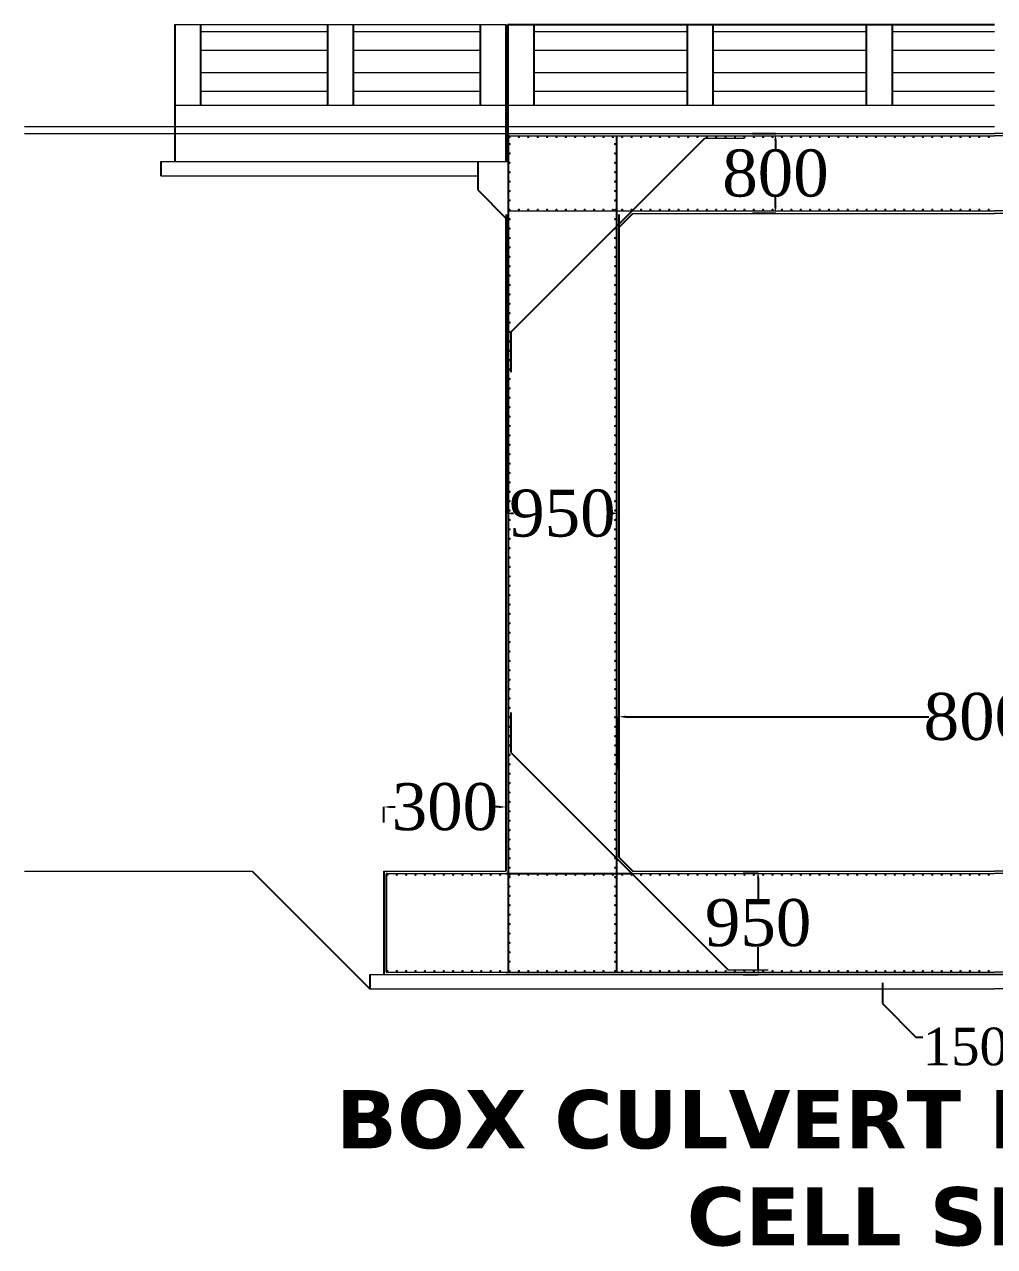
# Model space of a CAD drawing. Header units: millimetres. Extents: x -135144 to 3169, y -14991 to 144223.
# Drawn here: x -20671 to -10346, y 131219 to 144223 of the extents above; entities that cross this region are included whole.
import ezdxf

# ---------------------------------------------------------------- set-up
doc = ezdxf.new("R2010")
doc.units = ezdxf.units.MM
doc.header["$MEASUREMENT"] = 0
doc.layers.add('S TEXT', color=7, linetype='Continuous', lineweight=20)
doc.styles.get("Standard").update_dxf_attribs({"font": 'dutchb.ttf'})
doc.dimstyles.new('ISO-25', dxfattribs={"dimtxt": 200, "dimasz": 75, "dimexe": 1.25, "dimexo": 0.625, "dimtad": 0, "dimtih": 1, "dimtoh": 1, "dimdec": 0, "dimtxsty": 'Standard', "dimcen": 75, "dimadec": 0, "dimazin": 0, "dimtfac": 1, "dimtdec": 0, "dimtmove": 0, "dimatfit": 2, "dimfxl": 1, "dimarcsym": 0})

# ---------------------------------------------------------------- blocks, each defined once
blk = doc.blocks.new('*D19')
at = {"color": 0, "lineweight": -2}
for p, q in [((-14346, 136294), (-14346, 136858)), ((-14271, 136856), (-11047, 136856)), ((-6421, 136856), (-9646, 136856)), ((-6346, 136294), (-6346, 136858))]:
    blk.add_line(p, q, dxfattribs=at)
at = {"color": 0}
for points in [[(-14271, 136869), (-14271, 136844), (-14346, 136856)], [(-6421, 136869), (-6421, 136844), (-6346, 136856)]]:
    blk.add_solid(points, dxfattribs=at)
at = {"layer": 'Defpoints', "color": 0}
for p in [(-6346, 136856), (-14346, 136293), (-6346, 136293)]:
    blk.add_point(p, dxfattribs=at)
at = {"color": 0, "insert": (-10346, 136856), "char_height": 500, "attachment_point": 5}
blk.add_mtext('8000', dxfattribs=at)
blk = doc.blocks.new('*D21')
at = {"color": 0, "lineweight": -2}
for p, q in [((-16846, 135730), (-16846, 135897)), ((-16771, 135896), (-16727, 135896)), ((-15621, 135896), (-15666, 135896)), ((-15546, 135730), (-15546, 135897))]:
    blk.add_line(p, q, dxfattribs=at)
at = {"color": 0}
for points in [[(-16771, 135909), (-16771, 135884), (-16846, 135896)], [(-15621, 135909), (-15621, 135884), (-15546, 135896)]]:
    blk.add_solid(points, dxfattribs=at)
at = {"layer": 'Defpoints', "color": 0}
for p in [(-16846, 135896), (-16846, 135729), (-15546, 135729)]:
    blk.add_point(p, dxfattribs=at)
at = {"color": 0, "insert": (-16196, 135896), "char_height": 500, "attachment_point": 5}
blk.add_mtext('300', dxfattribs=at)
blk = doc.blocks.new('*D22')
at = {"color": 0, "lineweight": -2}
for p, q in [((-13023, 135211), (-12861, 135211)), ((-12863, 135136), (-12863, 134918)), ((-12863, 134188), (-12863, 134406)), ((-13023, 134113), (-12861, 134113))]:
    blk.add_line(p, q, dxfattribs=at)
at = {"color": 0}
for points in [[(-12875, 135136), (-12850, 135136), (-12863, 135211)], [(-12875, 134188), (-12850, 134188), (-12863, 134113)]]:
    blk.add_solid(points, dxfattribs=at)
at = {"layer": 'Defpoints', "color": 0}
for p in [(-13024, 135211), (-13024, 134113), (-12863, 134113)]:
    blk.add_point(p, dxfattribs=at)
at = {"color": 0, "insert": (-12863, 134662), "char_height": 500, "attachment_point": 5}
blk.add_mtext('950', dxfattribs=at)
blk = doc.blocks.new('*D23')
at = {"color": 0, "lineweight": -2}
for p, q in [((-12921, 143063), (-12677, 143063)), ((-12678, 142988), (-12678, 142894)), ((-12678, 142288), (-12678, 142382)), ((-12921, 142213), (-12677, 142213))]:
    blk.add_line(p, q, dxfattribs=at)
at = {"color": 0}
for points in [[(-12691, 142988), (-12666, 142988), (-12678, 143063)], [(-12691, 142288), (-12666, 142288), (-12678, 142213)]]:
    blk.add_solid(points, dxfattribs=at)
at = {"layer": 'Defpoints', "color": 0}
for p in [(-12922, 143063), (-12922, 142213), (-12678, 142213)]:
    blk.add_point(p, dxfattribs=at)
at = {"color": 0, "insert": (-12678, 142638), "char_height": 500, "attachment_point": 5}
blk.add_mtext('800', dxfattribs=at)
blk = doc.blocks.new('*D24')
at = {"color": 0, "lineweight": -2}
for p, q in [((-15546, 142199), (-15546, 139019)), ((-14346, 142199), (-14346, 139019)), ((-15471, 139020), (-15466, 139020)), ((-14421, 139020), (-14427, 139020))]:
    blk.add_line(p, q, dxfattribs=at)
at = {"color": 0}
for points in [[(-15471, 139033), (-15471, 139008), (-15546, 139020)], [(-14421, 139033), (-14421, 139008), (-14346, 139020)]]:
    blk.add_solid(points, dxfattribs=at)
at = {"layer": 'Defpoints', "color": 0}
for p in [(-15546, 142200), (-14346, 142200), (-14346, 139020)]:
    blk.add_point(p, dxfattribs=at)
at = {"color": 0, "insert": (-14946, 139020), "char_height": 500, "attachment_point": 5}
blk.add_mtext('950', dxfattribs=at)

msp = doc.modelspace()

# ---------------------------------------------------------------- linework, layer by layer
for p, q in [((-19071.4, 144222.8), (-19071.4, 142762.8)), ((-18796.4, 144222.8), (-18796.4, 143362.8)), ((-17446.4, 144222.8), (-17446.4, 143362.8)), ((-17171.4, 144222.8), (-17171.4, 143362.8)), ((-15821.4, 144222.8), (-15821.4, 143362.8)), ((-15546.4, 144222.8), (-15546.4, 142762.8)), ((-15526.4, 144222.8), (-15526.4, 142762.8)), ((-15526.4, 144222.8), (-10346.4, 144222.8)), ((-15251.4, 144222.8), (-15251.4, 143362.8)), ((-13619.4, 144222.8), (-13619.4, 143362.8)), ((-13344.4, 144222.8), (-13344.4, 143362.8)), ((-11712.4, 144222.8), (-11712.4, 143362.8)), ((-11437.4, 144222.8), (-11437.4, 143362.8)), ((-15521.4, 143025.3), (-15521.4, 134137.8)), ((-15496.4, 140948.2), (-13431.7, 143012.8)), ((-14371.4, 143037.8), (-14371.4, 134137.8)), ((-19221.4, 142762.8), (-19221.4, 142612.8)), ((-15846.4, 142762.8), (-15846.4, 142462.8)), ((-15846.4, 142462.8), (-15546.4, 142162.8)), ((-15546.4, 142162.8), (-15546.4, 135212.8)), ((-14346.4, 142062.8), (-14196.4, 142212.8)), ((-14346.4, 142062.8), (-14346.4, 135362.8)), ((-15496.4, 140948.2), (-15496.4, 140523.9)), ((-15496.4, 136901.8), (-15496.4, 136477.5)), ((-15496.4, 136477.5), (-13181.7, 134162.8)), ((-14346.4, 135362.8), (-14196.4, 135212.8)), ((-18246.4, 135212.8), (-16996.4, 133962.8)), ((-16846.4, 135212.8), (-16846.4, 134112.8)), ((-16821.4, 135175.3), (-16821.4, 134150.3)), ((-15546.4, 135187.8), (-14196.4, 135187.8)), ((-16996.4, 134112.8), (-16996.4, 133962.8))]:
    msp.add_line(p, q)
at = {"const_width": 12.5}
for points in [[(-15515.1, 143025.3, 1), (-15502.6, 143025.3, 1)], [(-15515.1, 142950.3, 1), (-15502.6, 142950.3, 1)], [(-15415.1, 143025.3, 1), (-15402.6, 143025.3, 1)], [(-15315.1, 143025.3, 1), (-15302.6, 143025.3, 1)], [(-15215.1, 143025.3, 1), (-15202.6, 143025.3, 1)], [(-15115.1, 143025.3, 1), (-15102.6, 143025.3, 1)], [(-15015.1, 143025.3, 1), (-15002.6, 143025.3, 1)], [(-14915.1, 143025.3, 1), (-14902.6, 143025.3, 1)], [(-14815.1, 143025.3, 1), (-14802.6, 143025.3, 1)], [(-14715.1, 143025.3, 1), (-14702.6, 143025.3, 1)], [(-14615.1, 143025.3, 1), (-14602.6, 143025.3, 1)], [(-14515.1, 143025.3, 1), (-14502.6, 143025.3, 1)], [(-14415.1, 143025.3, 1), (-14402.6, 143025.3, 1)], [(-14390.1, 142950.3, 1), (-14377.6, 142950.3, 1)], [(-14315.1, 143025.3, 1), (-14302.6, 143025.3, 1)], [(-14215.1, 143025.3, 1), (-14202.6, 143025.3, 1)], [(-14115.1, 143025.3, 1), (-14102.6, 143025.3, 1)], [(-14015.1, 143025.3, 1), (-14002.6, 143025.3, 1)], [(-13915.1, 143025.3, 1), (-13902.6, 143025.3, 1)], [(-13815.1, 143025.3, 1), (-13802.6, 143025.3, 1)], [(-13715.1, 143025.3, 1), (-13702.6, 143025.3, 1)], [(-13615.1, 143025.3, 1), (-13602.6, 143025.3, 1)], [(-13515.1, 143025.3, 1), (-13502.6, 143025.3, 1)], [(-13415.1, 143025.3, 1), (-13402.6, 143025.3, 1)], [(-13315.1, 143025.3, 1), (-13302.6, 143025.3, 1)], [(-13215.1, 143025.3, 1), (-13202.6, 143025.3, 1)], [(-13115.1, 143025.3, 1), (-13102.6, 143025.3, 1)], [(-13015.1, 143025.3, 1), (-13002.6, 143025.3, 1)], [(-12915.1, 143025.3, 1), (-12902.6, 143025.3, 1)], [(-12815.1, 143025.3, 1), (-12802.6, 143025.3, 1)], [(-12715.1, 143025.3, 1), (-12702.6, 143025.3, 1)], [(-12615.1, 143025.3, 1), (-12602.6, 143025.3, 1)], [(-12515.1, 143025.3, 1), (-12502.6, 143025.3, 1)], [(-12415.1, 143025.3, 1), (-12402.6, 143025.3, 1)], [(-12315.1, 143025.3, 1), (-12302.6, 143025.3, 1)], [(-12215.1, 143025.3, 1), (-12202.6, 143025.3, 1)], [(-12115.1, 143025.3, 1), (-12102.6, 143025.3, 1)], [(-12015.1, 143025.3, 1), (-12002.6, 143025.3, 1)], [(-11915.1, 143025.3, 1), (-11902.6, 143025.3, 1)], [(-11815.1, 143025.3, 1), (-11802.6, 143025.3, 1)], [(-11715.1, 143025.3, 1), (-11702.6, 143025.3, 1)], [(-11615.1, 143025.3, 1), (-11602.6, 143025.3, 1)], [(-11515.1, 143025.3, 1), (-11502.6, 143025.3, 1)], [(-11415.1, 143025.3, 1), (-11402.6, 143025.3, 1)], [(-11315.1, 143025.3, 1), (-11302.6, 143025.3, 1)], [(-11215.1, 143025.3, 1), (-11202.6, 143025.3, 1)], [(-11115.1, 143025.3, 1), (-11102.6, 143025.3, 1)], [(-11015.1, 143025.3, 1), (-11002.6, 143025.3, 1)], [(-10915.1, 143025.3, 1), (-10902.6, 143025.3, 1)], [(-10815.1, 143025.3, 1), (-10802.6, 143025.3, 1)], [(-10715.1, 143025.3, 1), (-10702.6, 143025.3, 1)], [(-10615.1, 143025.3, 1), (-10602.6, 143025.3, 1)], [(-10515.1, 143025.3, 1), (-10502.6, 143025.3, 1)], [(-10415.1, 143025.3, 1), (-10402.6, 143025.3, 1)], [(-15515.1, 142850.3, 1), (-15502.6, 142850.3, 1)], [(-14390.1, 142850.3, 1), (-14377.6, 142850.3, 1)], [(-15515.1, 142750.3, 1), (-15502.6, 142750.3, 1)], [(-15515.1, 142650.3, 1), (-15502.6, 142650.3, 1)], [(-14390.1, 142750.3, 1), (-14377.6, 142750.3, 1)], [(-14390.1, 142650.3, 1), (-14377.6, 142650.3, 1)], [(-15515.1, 142550.3, 1), (-15502.6, 142550.3, 1)], [(-14390.1, 142550.3, 1), (-14377.6, 142550.3, 1)], [(-15515.1, 142450.3, 1), (-15502.6, 142450.3, 1)], [(-14390.1, 142450.3, 1), (-14377.6, 142450.3, 1)], [(-15515.1, 142350.3, 1), (-15502.6, 142350.3, 1)], [(-14390.1, 142350.3, 1), (-14377.6, 142350.3, 1)], [(-15515.1, 142250.3, 1), (-15502.6, 142250.3, 1)], [(-15515.1, 142250.3, 1), (-15502.6, 142250.3, 1)], [(-15515.1, 142150.3, 1), (-15502.6, 142150.3, 1)], [(-15415.1, 142250.3, 1), (-15402.6, 142250.3, 1)], [(-15315.1, 142250.3, 1), (-15302.6, 142250.3, 1)], [(-15215.1, 142250.3, 1), (-15202.6, 142250.3, 1)], [(-15115.1, 142250.3, 1), (-15102.6, 142250.3, 1)], [(-15015.1, 142250.3, 1), (-15002.6, 142250.3, 1)], [(-14915.1, 142250.3, 1), (-14902.6, 142250.3, 1)], [(-14815.1, 142250.3, 1), (-14802.6, 142250.3, 1)], [(-14715.1, 142250.3, 1), (-14702.6, 142250.3, 1)], [(-14615.1, 142250.3, 1), (-14602.6, 142250.3, 1)], [(-14515.1, 142250.3, 1), (-14502.6, 142250.3, 1)], [(-14415.1, 142250.3, 1), (-14402.6, 142250.3, 1)], [(-14390.1, 142250.3, 1), (-14377.6, 142250.3, 1)], [(-14390.1, 142150.3, 1), (-14377.6, 142150.3, 1)], [(-14315.1, 142250.3, 1), (-14302.6, 142250.3, 1)], [(-14215.1, 142250.3, 1), (-14202.6, 142250.3, 1)], [(-14115.1, 142250.3, 1), (-14102.6, 142250.3, 1)], [(-14015.1, 142250.3, 1), (-14002.6, 142250.3, 1)], [(-13915.1, 142250.3, 1), (-13902.6, 142250.3, 1)], [(-13815.1, 142250.3, 1), (-13802.6, 142250.3, 1)], [(-13715.1, 142250.3, 1), (-13702.6, 142250.3, 1)], [(-13615.1, 142250.3, 1), (-13602.6, 142250.3, 1)], [(-13515.1, 142250.3, 1), (-13502.6, 142250.3, 1)], [(-13415.1, 142250.3, 1), (-13402.6, 142250.3, 1)], [(-13315.1, 142250.3, 1), (-13302.6, 142250.3, 1)], [(-13215.1, 142250.3, 1), (-13202.6, 142250.3, 1)], [(-13115.1, 142250.3, 1), (-13102.6, 142250.3, 1)], [(-13015.1, 142250.3, 1), (-13002.6, 142250.3, 1)], [(-12915.1, 142250.3, 1), (-12902.6, 142250.3, 1)], [(-12815.1, 142250.3, 1), (-12802.6, 142250.3, 1)], [(-12715.1, 142250.3, 1), (-12702.6, 142250.3, 1)], [(-12615.1, 142250.3, 1), (-12602.6, 142250.3, 1)], [(-12515.1, 142250.3, 1), (-12502.6, 142250.3, 1)], [(-12415.1, 142250.3, 1), (-12402.6, 142250.3, 1)], [(-12315.1, 142250.3, 1), (-12302.6, 142250.3, 1)], [(-12215.1, 142250.3, 1), (-12202.6, 142250.3, 1)], [(-12115.1, 142250.3, 1), (-12102.6, 142250.3, 1)], [(-12015.1, 142250.3, 1), (-12002.6, 142250.3, 1)], [(-11915.1, 142250.3, 1), (-11902.6, 142250.3, 1)], [(-11815.1, 142250.3, 1), (-11802.6, 142250.3, 1)], [(-11715.1, 142250.3, 1), (-11702.6, 142250.3, 1)], [(-11615.1, 142250.3, 1), (-11602.6, 142250.3, 1)], [(-11515.1, 142250.3, 1), (-11502.6, 142250.3, 1)], [(-11415.1, 142250.3, 1), (-11402.6, 142250.3, 1)], [(-11315.1, 142250.3, 1), (-11302.6, 142250.3, 1)], [(-11215.1, 142250.3, 1), (-11202.6, 142250.3, 1)], [(-11115.1, 142250.3, 1), (-11102.6, 142250.3, 1)], [(-11015.1, 142250.3, 1), (-11002.6, 142250.3, 1)], [(-10915.1, 142250.3, 1), (-10902.6, 142250.3, 1)], [(-10815.1, 142250.3, 1), (-10802.6, 142250.3, 1)], [(-10715.1, 142250.3, 1), (-10702.6, 142250.3, 1)], [(-10615.1, 142250.3, 1), (-10602.6, 142250.3, 1)], [(-10515.1, 142250.3, 1), (-10502.6, 142250.3, 1)], [(-10415.1, 142250.3, 1), (-10402.6, 142250.3, 1)], [(-15515.1, 142050.3, 1), (-15502.6, 142050.3, 1)], [(-14390.1, 142050.3, 1), (-14377.6, 142050.3, 1)], [(-15515.1, 141950.3, 1), (-15502.6, 141950.3, 1)], [(-14390.1, 141950.3, 1), (-14377.6, 141950.3, 1)], [(-15515.1, 141850.3, 1), (-15502.6, 141850.3, 1)], [(-15515.1, 141750.3, 1), (-15502.6, 141750.3, 1)], [(-14390.1, 141850.3, 1), (-14377.6, 141850.3, 1)], [(-14390.1, 141750.3, 1), (-14377.6, 141750.3, 1)], [(-15515.1, 141650.3, 1), (-15502.6, 141650.3, 1)], [(-14390.1, 141650.3, 1), (-14377.6, 141650.3, 1)], [(-15515.1, 141550.3, 1), (-15502.6, 141550.3, 1)], [(-14390.1, 141550.3, 1), (-14377.6, 141550.3, 1)], [(-15515.1, 141450.3, 1), (-15502.6, 141450.3, 1)], [(-15515.1, 141350.3, 1), (-15502.6, 141350.3, 1)], [(-14390.1, 141450.3, 1), (-14377.6, 141450.3, 1)], [(-14390.1, 141350.3, 1), (-14377.6, 141350.3, 1)], [(-15515.1, 141250.3, 1), (-15502.6, 141250.3, 1)], [(-14390.1, 141250.3, 1), (-14377.6, 141250.3, 1)], [(-15515.1, 141150.3, 1), (-15502.6, 141150.3, 1)], [(-14390.1, 141150.3, 1), (-14377.6, 141150.3, 1)], [(-15515.1, 141050.3, 1), (-15502.6, 141050.3, 1)], [(-14390.1, 141050.3, 1), (-14377.6, 141050.3, 1)], [(-15515.1, 140950.3, 1), (-15502.6, 140950.3, 1)], [(-15515.1, 140850.3, 1), (-15502.6, 140850.3, 1)], [(-14390.1, 140950.3, 1), (-14377.6, 140950.3, 1)], [(-14390.1, 140850.3, 1), (-14377.6, 140850.3, 1)], [(-15515.1, 140750.3, 1), (-15502.6, 140750.3, 1)], [(-14390.1, 140750.3, 1), (-14377.6, 140750.3, 1)], [(-15515.1, 140650.3, 1), (-15502.6, 140650.3, 1)], [(-14390.1, 140650.3, 1), (-14377.6, 140650.3, 1)], [(-15515.1, 140550.3, 1), (-15502.6, 140550.3, 1)], [(-15515.1, 140450.3, 1), (-15502.6, 140450.3, 1)], [(-14390.1, 140550.3, 1), (-14377.6, 140550.3, 1)], [(-14390.1, 140450.3, 1), (-14377.6, 140450.3, 1)], [(-15515.1, 140350.3, 1), (-15502.6, 140350.3, 1)], [(-14390.1, 140350.3, 1), (-14377.6, 140350.3, 1)], [(-15515.1, 140250.3, 1), (-15502.6, 140250.3, 1)], [(-14390.1, 140250.3, 1), (-14377.6, 140250.3, 1)], [(-15515.1, 140150.3, 1), (-15502.6, 140150.3, 1)], [(-15515.1, 140050.3, 1), (-15502.6, 140050.3, 1)], [(-14390.1, 140150.3, 1), (-14377.6, 140150.3, 1)], [(-14390.1, 140050.3, 1), (-14377.6, 140050.3, 1)], [(-15515.1, 139950.3, 1), (-15502.6, 139950.3, 1)], [(-14390.1, 139950.3, 1), (-14377.6, 139950.3, 1)], [(-15515.1, 139850.3, 1), (-15502.6, 139850.3, 1)], [(-14390.1, 139850.3, 1), (-14377.6, 139850.3, 1)], [(-15515.1, 139750.3, 1), (-15502.6, 139750.3, 1)], [(-14390.1, 139750.3, 1), (-14377.6, 139750.3, 1)], [(-15515.1, 139650.3, 1), (-15502.6, 139650.3, 1)], [(-15515.1, 139550.3, 1), (-15502.6, 139550.3, 1)], [(-14390.1, 139650.3, 1), (-14377.6, 139650.3, 1)], [(-14390.1, 139550.3, 1), (-14377.6, 139550.3, 1)], [(-15515.1, 139450.3, 1), (-15502.6, 139450.3, 1)], [(-14390.1, 139450.3, 1), (-14377.6, 139450.3, 1)], [(-15515.1, 139350.3, 1), (-15502.6, 139350.3, 1)], [(-14390.1, 139350.3, 1), (-14377.6, 139350.3, 1)], [(-15515.1, 139250.3, 1), (-15502.6, 139250.3, 1)], [(-15515.1, 139150.3, 1), (-15502.6, 139150.3, 1)], [(-14390.1, 139250.3, 1), (-14377.6, 139250.3, 1)], [(-14390.1, 139150.3, 1), (-14377.6, 139150.3, 1)], [(-15515.1, 139050.3, 1), (-15502.6, 139050.3, 1)], [(-14390.1, 139050.3, 1), (-14377.6, 139050.3, 1)], [(-15515.1, 138950.3, 1), (-15502.6, 138950.3, 1)], [(-14390.1, 138950.3, 1), (-14377.6, 138950.3, 1)], [(-15515.1, 138850.3, 1), (-15502.6, 138850.3, 1)], [(-15515.1, 138750.3, 1), (-15502.6, 138750.3, 1)], [(-14390.1, 138850.3, 1), (-14377.6, 138850.3, 1)], [(-14390.1, 138750.3, 1), (-14377.6, 138750.3, 1)], [(-15515.1, 138650.3, 1), (-15502.6, 138650.3, 1)], [(-14390.1, 138650.3, 1), (-14377.6, 138650.3, 1)], [(-15515.1, 138550.3, 1), (-15502.6, 138550.3, 1)], [(-14390.1, 138550.3, 1), (-14377.6, 138550.3, 1)], [(-15515.1, 138450.3, 1), (-15502.6, 138450.3, 1)], [(-15515.1, 138350.3, 1), (-15502.6, 138350.3, 1)], [(-14390.1, 138450.3, 1), (-14377.6, 138450.3, 1)], [(-14390.1, 138350.3, 1), (-14377.6, 138350.3, 1)], [(-15515.1, 138250.3, 1), (-15502.6, 138250.3, 1)], [(-14390.1, 138250.3, 1), (-14377.6, 138250.3, 1)], [(-15515.1, 138150.3, 1), (-15502.6, 138150.3, 1)], [(-14390.1, 138150.3, 1), (-14377.6, 138150.3, 1)], [(-15515.1, 138050.3, 1), (-15502.6, 138050.3, 1)], [(-14390.1, 138050.3, 1), (-14377.6, 138050.3, 1)], [(-15515.1, 137950.3, 1), (-15502.6, 137950.3, 1)], [(-15515.1, 137850.3, 1), (-15502.6, 137850.3, 1)], [(-14390.1, 137950.3, 1), (-14377.6, 137950.3, 1)], [(-14390.1, 137850.3, 1), (-14377.6, 137850.3, 1)], [(-15515.1, 137750.3, 1), (-15502.6, 137750.3, 1)], [(-14390.1, 137750.3, 1), (-14377.6, 137750.3, 1)], [(-15515.1, 137650.3, 1), (-15502.6, 137650.3, 1)], [(-14390.1, 137650.3, 1), (-14377.6, 137650.3, 1)], [(-15515.1, 137550.3, 1), (-15502.6, 137550.3, 1)], [(-15515.1, 137450.3, 1), (-15502.6, 137450.3, 1)], [(-14390.1, 137550.3, 1), (-14377.6, 137550.3, 1)], [(-14390.1, 137450.3, 1), (-14377.6, 137450.3, 1)], [(-15515.1, 137350.3, 1), (-15502.6, 137350.3, 1)], [(-14390.1, 137350.3, 1), (-14377.6, 137350.3, 1)], [(-15515.1, 137250.3, 1), (-15502.6, 137250.3, 1)], [(-14390.1, 137250.3, 1), (-14377.6, 137250.3, 1)], [(-15515.1, 137150.3, 1), (-15502.6, 137150.3, 1)], [(-15515.1, 137050.3, 1), (-15502.6, 137050.3, 1)], [(-14390.1, 137150.3, 1), (-14377.6, 137150.3, 1)], [(-14390.1, 137050.3, 1), (-14377.6, 137050.3, 1)], [(-15515.1, 136950.3, 1), (-15502.6, 136950.3, 1)], [(-14390.1, 136950.3, 1), (-14377.6, 136950.3, 1)], [(-15515.1, 136850.3, 1), (-15502.6, 136850.3, 1)], [(-14390.1, 136850.3, 1), (-14377.6, 136850.3, 1)], [(-15515.1, 136750.3, 1), (-15502.6, 136750.3, 1)], [(-14390.1, 136750.3, 1), (-14377.6, 136750.3, 1)], [(-15515.1, 136650.3, 1), (-15502.6, 136650.3, 1)], [(-15515.1, 136550.3, 1), (-15502.6, 136550.3, 1)], [(-14390.1, 136650.3, 1), (-14377.6, 136650.3, 1)], [(-14390.1, 136550.3, 1), (-14377.6, 136550.3, 1)], [(-15515.1, 136450.3, 1), (-15502.6, 136450.3, 1)], [(-14390.1, 136450.3, 1), (-14377.6, 136450.3, 1)], [(-15515.1, 136350.3, 1), (-15502.6, 136350.3, 1)], [(-14390.1, 136350.3, 1), (-14377.6, 136350.3, 1)], [(-15515.1, 136250.3, 1), (-15502.6, 136250.3, 1)], [(-15515.1, 136150.3, 1), (-15502.6, 136150.3, 1)], [(-14390.1, 136250.3, 1), (-14377.6, 136250.3, 1)], [(-14390.1, 136150.3, 1), (-14377.6, 136150.3, 1)], [(-15515.1, 136050.3, 1), (-15502.6, 136050.3, 1)], [(-14390.1, 136050.3, 1), (-14377.6, 136050.3, 1)], [(-15515.1, 135950.3, 1), (-15502.6, 135950.3, 1)], [(-14390.1, 135950.3, 1), (-14377.6, 135950.3, 1)], [(-15515.1, 135850.3, 1), (-15502.6, 135850.3, 1)], [(-15515.1, 135750.3, 1), (-15502.6, 135750.3, 1)], [(-14390.1, 135850.3, 1), (-14377.6, 135850.3, 1)], [(-14390.1, 135750.3, 1), (-14377.6, 135750.3, 1)], [(-15515.1, 135650.3, 1), (-15502.6, 135650.3, 1)], [(-14390.1, 135650.3, 1), (-14377.6, 135650.3, 1)], [(-15515.1, 135550.3, 1), (-15502.6, 135550.3, 1)], [(-14390.1, 135550.3, 1), (-14377.6, 135550.3, 1)], [(-15515.1, 135450.3, 1), (-15502.6, 135450.3, 1)], [(-14390.1, 135450.3, 1), (-14377.6, 135450.3, 1)], [(-15515.1, 135350.3, 1), (-15502.6, 135350.3, 1)], [(-15515.1, 135250.3, 1), (-15502.6, 135250.3, 1)], [(-14390.1, 135350.3, 1), (-14377.6, 135350.3, 1)], [(-14390.1, 135250.3, 1), (-14377.6, 135250.3, 1)], [(-16815.1, 135175.3, 1), (-16802.6, 135175.3, 1)], [(-16715.1, 135175.3, 1), (-16702.6, 135175.3, 1)], [(-16615.1, 135175.3, 1), (-16602.6, 135175.3, 1)], [(-16515.1, 135175.3, 1), (-16502.6, 135175.3, 1)], [(-16415.1, 135175.3, 1), (-16402.6, 135175.3, 1)], [(-16315.1, 135175.3, 1), (-16302.6, 135175.3, 1)], [(-16215.1, 135175.3, 1), (-16202.6, 135175.3, 1)], [(-16115.1, 135175.3, 1), (-16102.6, 135175.3, 1)], [(-16015.1, 135175.3, 1), (-16002.6, 135175.3, 1)], [(-15915.1, 135175.3, 1), (-15902.6, 135175.3, 1)], [(-15815.1, 135175.3, 1), (-15802.6, 135175.3, 1)], [(-15715.1, 135175.3, 1), (-15702.6, 135175.3, 1)], [(-15615.1, 135175.3, 1), (-15602.6, 135175.3, 1)], [(-15515.1, 135175.3, 1), (-15502.6, 135175.3, 1)], [(-15515.1, 135150.3, 1), (-15502.6, 135150.3, 1)], [(-15415.1, 135175.3, 1), (-15402.6, 135175.3, 1)], [(-15315.1, 135175.3, 1), (-15302.6, 135175.3, 1)], [(-15215.1, 135175.3, 1), (-15202.6, 135175.3, 1)], [(-15115.1, 135175.3, 1), (-15102.6, 135175.3, 1)], [(-15015.1, 135175.3, 1), (-15002.6, 135175.3, 1)], [(-14915.1, 135175.3, 1), (-14902.6, 135175.3, 1)], [(-14815.1, 135175.3, 1), (-14802.6, 135175.3, 1)], [(-14715.1, 135175.3, 1), (-14702.6, 135175.3, 1)], [(-14615.1, 135175.3, 1), (-14602.6, 135175.3, 1)], [(-14515.1, 135175.3, 1), (-14502.6, 135175.3, 1)], [(-14415.1, 135175.3, 1), (-14402.6, 135175.3, 1)], [(-14390.1, 135150.3, 1), (-14377.6, 135150.3, 1)], [(-14315.1, 135175.3, 1), (-14302.6, 135175.3, 1)], [(-14215.1, 135175.3, 1), (-14202.6, 135175.3, 1)], [(-14115.1, 135175.3, 1), (-14102.6, 135175.3, 1)], [(-14015.1, 135175.3, 1), (-14002.6, 135175.3, 1)], [(-13915.1, 135175.3, 1), (-13902.6, 135175.3, 1)], [(-13815.1, 135175.3, 1), (-13802.6, 135175.3, 1)], [(-13715.1, 135175.3, 1), (-13702.6, 135175.3, 1)], [(-13615.1, 135175.3, 1), (-13602.6, 135175.3, 1)], [(-13515.1, 135175.3, 1), (-13502.6, 135175.3, 1)], [(-13415.1, 135175.3, 1), (-13402.6, 135175.3, 1)], [(-13315.1, 135175.3, 1), (-13302.6, 135175.3, 1)], [(-13215.1, 135175.3, 1), (-13202.6, 135175.3, 1)], [(-13115.1, 135175.3, 1), (-13102.6, 135175.3, 1)], [(-13015.1, 135175.3, 1), (-13002.6, 135175.3, 1)], [(-12915.1, 135175.3, 1), (-12902.6, 135175.3, 1)], [(-12815.1, 135175.3, 1), (-12802.6, 135175.3, 1)], [(-12715.1, 135175.3, 1), (-12702.6, 135175.3, 1)], [(-12615.1, 135175.3, 1), (-12602.6, 135175.3, 1)], [(-12515.1, 135175.3, 1), (-12502.6, 135175.3, 1)], [(-12415.1, 135175.3, 1), (-12402.6, 135175.3, 1)], [(-12315.1, 135175.3, 1), (-12302.6, 135175.3, 1)], [(-12215.1, 135175.3, 1), (-12202.6, 135175.3, 1)], [(-12115.1, 135175.3, 1), (-12102.6, 135175.3, 1)], [(-12015.1, 135175.3, 1), (-12002.6, 135175.3, 1)], [(-11915.1, 135175.3, 1), (-11902.6, 135175.3, 1)], [(-11815.1, 135175.3, 1), (-11802.6, 135175.3, 1)], [(-11715.1, 135175.3, 1), (-11702.6, 135175.3, 1)], [(-11615.1, 135175.3, 1), (-11602.6, 135175.3, 1)], [(-11515.1, 135175.3, 1), (-11502.6, 135175.3, 1)], [(-11415.1, 135175.3, 1), (-11402.6, 135175.3, 1)], [(-11315.1, 135175.3, 1), (-11302.6, 135175.3, 1)], [(-11215.1, 135175.3, 1), (-11202.6, 135175.3, 1)], [(-11115.1, 135175.3, 1), (-11102.6, 135175.3, 1)], [(-11015.1, 135175.3, 1), (-11002.6, 135175.3, 1)], [(-10915.1, 135175.3, 1), (-10902.6, 135175.3, 1)], [(-10815.1, 135175.3, 1), (-10802.6, 135175.3, 1)], [(-10715.1, 135175.3, 1), (-10702.6, 135175.3, 1)], [(-10615.1, 135175.3, 1), (-10602.6, 135175.3, 1)], [(-10515.1, 135175.3, 1), (-10502.6, 135175.3, 1)], [(-10415.1, 135175.3, 1), (-10402.6, 135175.3, 1)], [(-15515.1, 135050.3, 1), (-15502.6, 135050.3, 1)], [(-14390.1, 135050.3, 1), (-14377.6, 135050.3, 1)], [(-15515.1, 134950.3, 1), (-15502.6, 134950.3, 1)], [(-15515.1, 134850.3, 1), (-15502.6, 134850.3, 1)], [(-14390.1, 134950.3, 1), (-14377.6, 134950.3, 1)], [(-14390.1, 134850.3, 1), (-14377.6, 134850.3, 1)], [(-15515.1, 134750.3, 1), (-15502.6, 134750.3, 1)], [(-14390.1, 134750.3, 1), (-14377.6, 134750.3, 1)], [(-15515.1, 134650.3, 1), (-15502.6, 134650.3, 1)], [(-14390.1, 134650.3, 1), (-14377.6, 134650.3, 1)], [(-15515.1, 134550.3, 1), (-15502.6, 134550.3, 1)], [(-15515.1, 134450.3, 1), (-15502.6, 134450.3, 1)], [(-14390.1, 134550.3, 1), (-14377.6, 134550.3, 1)], [(-14390.1, 134450.3, 1), (-14377.6, 134450.3, 1)], [(-15515.1, 134350.3, 1), (-15502.6, 134350.3, 1)], [(-14390.1, 134350.3, 1), (-14377.6, 134350.3, 1)], [(-15515.1, 134250.3, 1), (-15502.6, 134250.3, 1)], [(-14390.1, 134250.3, 1), (-14377.6, 134250.3, 1)], [(-16815.1, 134150.3, 1), (-16802.6, 134150.3, 1)], [(-16715.1, 134150.3, 1), (-16702.6, 134150.3, 1)], [(-16615.1, 134150.3, 1), (-16602.6, 134150.3, 1)], [(-16515.1, 134150.3, 1), (-16502.6, 134150.3, 1)], [(-16415.1, 134150.3, 1), (-16402.6, 134150.3, 1)], [(-16315.1, 134150.3, 1), (-16302.6, 134150.3, 1)], [(-16215.1, 134150.3, 1), (-16202.6, 134150.3, 1)], [(-16115.1, 134150.3, 1), (-16102.6, 134150.3, 1)], [(-16015.1, 134150.3, 1), (-16002.6, 134150.3, 1)], [(-15915.1, 134150.3, 1), (-15902.6, 134150.3, 1)], [(-15815.1, 134150.3, 1), (-15802.6, 134150.3, 1)], [(-15715.1, 134150.3, 1), (-15702.6, 134150.3, 1)], [(-15615.1, 134150.3, 1), (-15602.6, 134150.3, 1)], [(-15515.1, 134150.3, 1), (-15502.6, 134150.3, 1)], [(-15515.1, 134150.3, 1), (-15502.6, 134150.3, 1)], [(-15415.1, 134150.3, 1), (-15402.6, 134150.3, 1)], [(-15315.1, 134150.3, 1), (-15302.6, 134150.3, 1)], [(-15215.1, 134150.3, 1), (-15202.6, 134150.3, 1)], [(-15115.1, 134150.3, 1), (-15102.6, 134150.3, 1)], [(-15015.1, 134150.3, 1), (-15002.6, 134150.3, 1)], [(-14915.1, 134150.3, 1), (-14902.6, 134150.3, 1)], [(-14815.1, 134150.3, 1), (-14802.6, 134150.3, 1)], [(-14715.1, 134150.3, 1), (-14702.6, 134150.3, 1)], [(-14615.1, 134150.3, 1), (-14602.6, 134150.3, 1)], [(-14515.1, 134150.3, 1), (-14502.6, 134150.3, 1)], [(-14390.1, 134150.3, 1), (-14377.6, 134150.3, 1)], [(-14315.1, 134150.3, 1), (-14302.6, 134150.3, 1)], [(-14215.1, 134150.3, 1), (-14202.6, 134150.3, 1)], [(-14115.1, 134150.3, 1), (-14102.6, 134150.3, 1)], [(-14015.1, 134150.3, 1), (-14002.6, 134150.3, 1)], [(-13915.1, 134150.3, 1), (-13902.6, 134150.3, 1)], [(-13815.1, 134150.3, 1), (-13802.6, 134150.3, 1)], [(-13715.1, 134150.3, 1), (-13702.6, 134150.3, 1)], [(-13615.1, 134150.3, 1), (-13602.6, 134150.3, 1)], [(-13515.1, 134150.3, 1), (-13502.6, 134150.3, 1)], [(-13415.1, 134150.3, 1), (-13402.6, 134150.3, 1)], [(-13315.1, 134150.3, 1), (-13302.6, 134150.3, 1)], [(-13215.1, 134150.3, 1), (-13202.6, 134150.3, 1)], [(-13115.1, 134150.3, 1), (-13102.6, 134150.3, 1)], [(-13015.1, 134150.3, 1), (-13002.6, 134150.3, 1)], [(-12915.1, 134150.3, 1), (-12902.6, 134150.3, 1)], [(-12815.1, 134150.3, 1), (-12802.6, 134150.3, 1)], [(-12715.1, 134150.3, 1), (-12702.6, 134150.3, 1)], [(-12615.1, 134150.3, 1), (-12602.6, 134150.3, 1)], [(-12515.1, 134150.3, 1), (-12502.6, 134150.3, 1)], [(-12415.1, 134150.3, 1), (-12402.6, 134150.3, 1)], [(-12315.1, 134150.3, 1), (-12302.6, 134150.3, 1)], [(-12215.1, 134150.3, 1), (-12202.6, 134150.3, 1)], [(-12115.1, 134150.3, 1), (-12102.6, 134150.3, 1)], [(-12015.1, 134150.3, 1), (-12002.6, 134150.3, 1)], [(-11915.1, 134150.3, 1), (-11902.6, 134150.3, 1)], [(-11815.1, 134150.3, 1), (-11802.6, 134150.3, 1)], [(-11715.1, 134150.3, 1), (-11702.6, 134150.3, 1)], [(-11615.1, 134150.3, 1), (-11602.6, 134150.3, 1)], [(-11515.1, 134150.3, 1), (-11502.6, 134150.3, 1)], [(-11415.1, 134150.3, 1), (-11402.6, 134150.3, 1)], [(-11315.1, 134150.3, 1), (-11302.6, 134150.3, 1)], [(-11215.1, 134150.3, 1), (-11202.6, 134150.3, 1)], [(-11115.1, 134150.3, 1), (-11102.6, 134150.3, 1)], [(-11015.1, 134150.3, 1), (-11002.6, 134150.3, 1)], [(-10915.1, 134150.3, 1), (-10902.6, 134150.3, 1)], [(-10815.1, 134150.3, 1), (-10802.6, 134150.3, 1)], [(-10715.1, 134150.3, 1), (-10702.6, 134150.3, 1)], [(-10615.1, 134150.3, 1), (-10602.6, 134150.3, 1)], [(-10515.1, 134150.3, 1), (-10502.6, 134150.3, 1)], [(-10415.1, 134150.3, 1), (-10402.6, 134150.3, 1)]]:
    msp.add_lwpolyline(points, format="xyb", close=True, dxfattribs=at)
for centre, start, end in [((-15508.9, 143025.3), 90, 180), ((-16808.9, 135175.3), 90, 180), ((-16808.9, 134150.3), 180, 270)]:
    msp.add_arc(centre, 12.5, start, end)
at = {"layer": 'S TEXT'}
for p, q in [((-19071.4, 144222.8), (-15546.4, 144222.8)), ((-18796.4, 144147.8), (-17446.4, 144147.8)), ((-17171.4, 144147.8), (-15821.4, 144147.8)), ((-15251.4, 144147.8), (-13619.4, 144147.8)), ((-13344.4, 144147.8), (-11712.4, 144147.8)), ((-11437.4, 144147.8), (-10346.4, 144147.8)), ((-18796.4, 143947.8), (-17446.4, 143947.8)), ((-17171.4, 143947.8), (-15821.4, 143947.8)), ((-15251.4, 143947.8), (-13619.4, 143947.8)), ((-13344.4, 143947.8), (-11712.4, 143947.8)), ((-11437.4, 143947.8), (-10346.4, 143947.8)), ((-18796.4, 143712.8), (-17446.4, 143712.8)), ((-17171.4, 143712.8), (-15821.4, 143712.8)), ((-15251.4, 143712.8), (-13619.4, 143712.8)), ((-13344.4, 143712.8), (-11712.4, 143712.8)), ((-11437.4, 143712.8), (-10346.4, 143712.8)), ((-18796.4, 143512.8), (-17446.4, 143512.8)), ((-17171.4, 143512.8), (-15821.4, 143512.8)), ((-15251.4, 143512.8), (-13619.4, 143512.8)), ((-13344.4, 143512.8), (-11712.4, 143512.8)), ((-11437.4, 143512.8), (-10346.4, 143512.8)), ((-19071.4, 143362.8), (-15546.4, 143362.8)), ((-15526.4, 143362.8), (-10346.4, 143362.8)), ((-20671.4, 143137.8), (-15546.4, 143137.8)), ((-20671.4, 143062.8), (-15546.4, 143062.8)), ((-15526.4, 143137.8), (-10346.4, 143137.8)), ((-15526.4, 143062.8), (-10346.4, 143062.8)), ((-5166.4, 143062.8), (-10346.4, 143062.8)), ((-15508.9, 143037.8), (-10346.4, 143037.8)), ((-13431.7, 143012.8), (-13007.5, 143012.8)), ((-5183.9, 143037.8), (-10346.4, 143037.8)), ((-19221.4, 142762.8), (-15526.4, 142762.8)), ((-19221.4, 142612.8), (-15846.4, 142612.8)), ((-15521.4, 142237.8), (-10346.4, 142237.8)), ((-14196.4, 142212.8), (-10346.4, 142212.8)), ((-5171.4, 142237.8), (-10346.4, 142237.8)), ((-6496.4, 142212.8), (-10346.4, 142212.8)), ((-20671.4, 135212.8), (-18246.4, 135212.8)), ((-16846.4, 135212.8), (-15546.4, 135212.8)), ((-16808.9, 135187.8), (-15546.4, 135187.8)), ((-14196.4, 135212.8), (-10346.4, 135212.8)), ((-14196.4, 135187.8), (-10346.4, 135187.8)), ((-6496.4, 135212.8), (-10346.4, 135212.8)), ((-6496.4, 135187.8), (-10346.4, 135187.8)), ((-16996.4, 134112.8), (-10346.4, 134112.8)), ((-16808.9, 134137.8), (-10346.4, 134137.8)), ((-10346.4, 134112.8), (-15546.4, 134112.8)), ((-13181.7, 134162.8), (-12757.5, 134162.8)), ((-3883.9, 134137.8), (-10346.4, 134137.8)), ((-3696.4, 134112.8), (-10346.4, 134112.8)), ((-10346.4, 134112.8), (-5146.4, 134112.8)), ((-16996.4, 133962.8), (-10346.4, 133962.8)), ((-3696.4, 133962.8), (-10346.4, 133962.8))]:
    msp.add_line(p, q, dxfattribs=at)

# ---------------------------------------------------------------- texts
at = {"insert": (-11110.3, 133547.9), "char_height": 400, "width": 11952, "attachment_point": 1}
msp.add_mtext('150 MM THICK PCC M-15', dxfattribs=at)
at = {"layer": 'S TEXT', "insert": (-9205.7, 132051.4), "char_height": 675, "width": 17685, "attachment_point": 5}
msp.add_mtext('{\\fVerdana|b1|i0|c0|p34;\\H0.9182x;BOX CULVERT DETAILS OF SINGLE CELL SIZE 8MX 5M}', dxfattribs=at)

# ---------------------------------------------------------------- dimensions: what is measured, and where the dimension line sits
for base, p1, p2, text, picture, middle in [((-12678.5, 142212.9), (-12921.8, 143062.8), (-12921.8, 142212.9), '800', '*D23', (-12678.5, 142637.9)), ((-12862.5, 134112.8), (-13023.6, 135211.1), (-13023.6, 134112.8), '950', '*D22', (-12862.5, 134662))]:
    dim = msp.add_linear_dim(base=base, p1=p1, p2=p2, angle=90, text=text, dimstyle='ISO-25', override={"dimtxt": 500})
    dim.commit()
    dim.dimension.update_dxf_attribs({"geometry": picture, "text_midpoint": middle})
for base, p1, p2, text, picture, middle in [((-14346.4, 139020.2), (-15546.4, 142199.6), (-14346.4, 142199.6), '950', '*D24', (-14946.4, 139020.2)), ((-16846.4, 135896.1), (-15546.4, 135729.1), (-16846.4, 135729.1), '300', '*D21', (-16196.4, 135896.1))]:
    dim = msp.add_linear_dim(base=base, p1=p1, p2=p2, text=text, dimstyle='ISO-25', override={"dimtxt": 500})
    dim.commit()
    dim.dimension.update_dxf_attribs({"geometry": picture, "text_midpoint": middle})
dim = msp.add_linear_dim(base=(-6346.4, 136856.4), p1=(-14346.4, 136293), p2=(-6346.4, 136293), dimstyle='ISO-25', override={"dimtxt": 500})
dim.commit()
dim.dimension.update_dxf_attribs({"geometry": '*D19', "text_midpoint": (-10346.4, 136856.4)})

# ---------------------------------------------------------------- leaders
at = {"annotation_type": 0, "has_hookline": 1, "hookline_direction": 0, "text_width": 6820.3}
msp.add_leader([(-11540.7, 134025.8), (-11540.7, 133806.6), (-11186, 133447.9), (-11111, 133447.9)], dimstyle='ISO-25', override={"dimtxt": 500}, dxfattribs=at)

doc.saveas('drawing.dxf')
